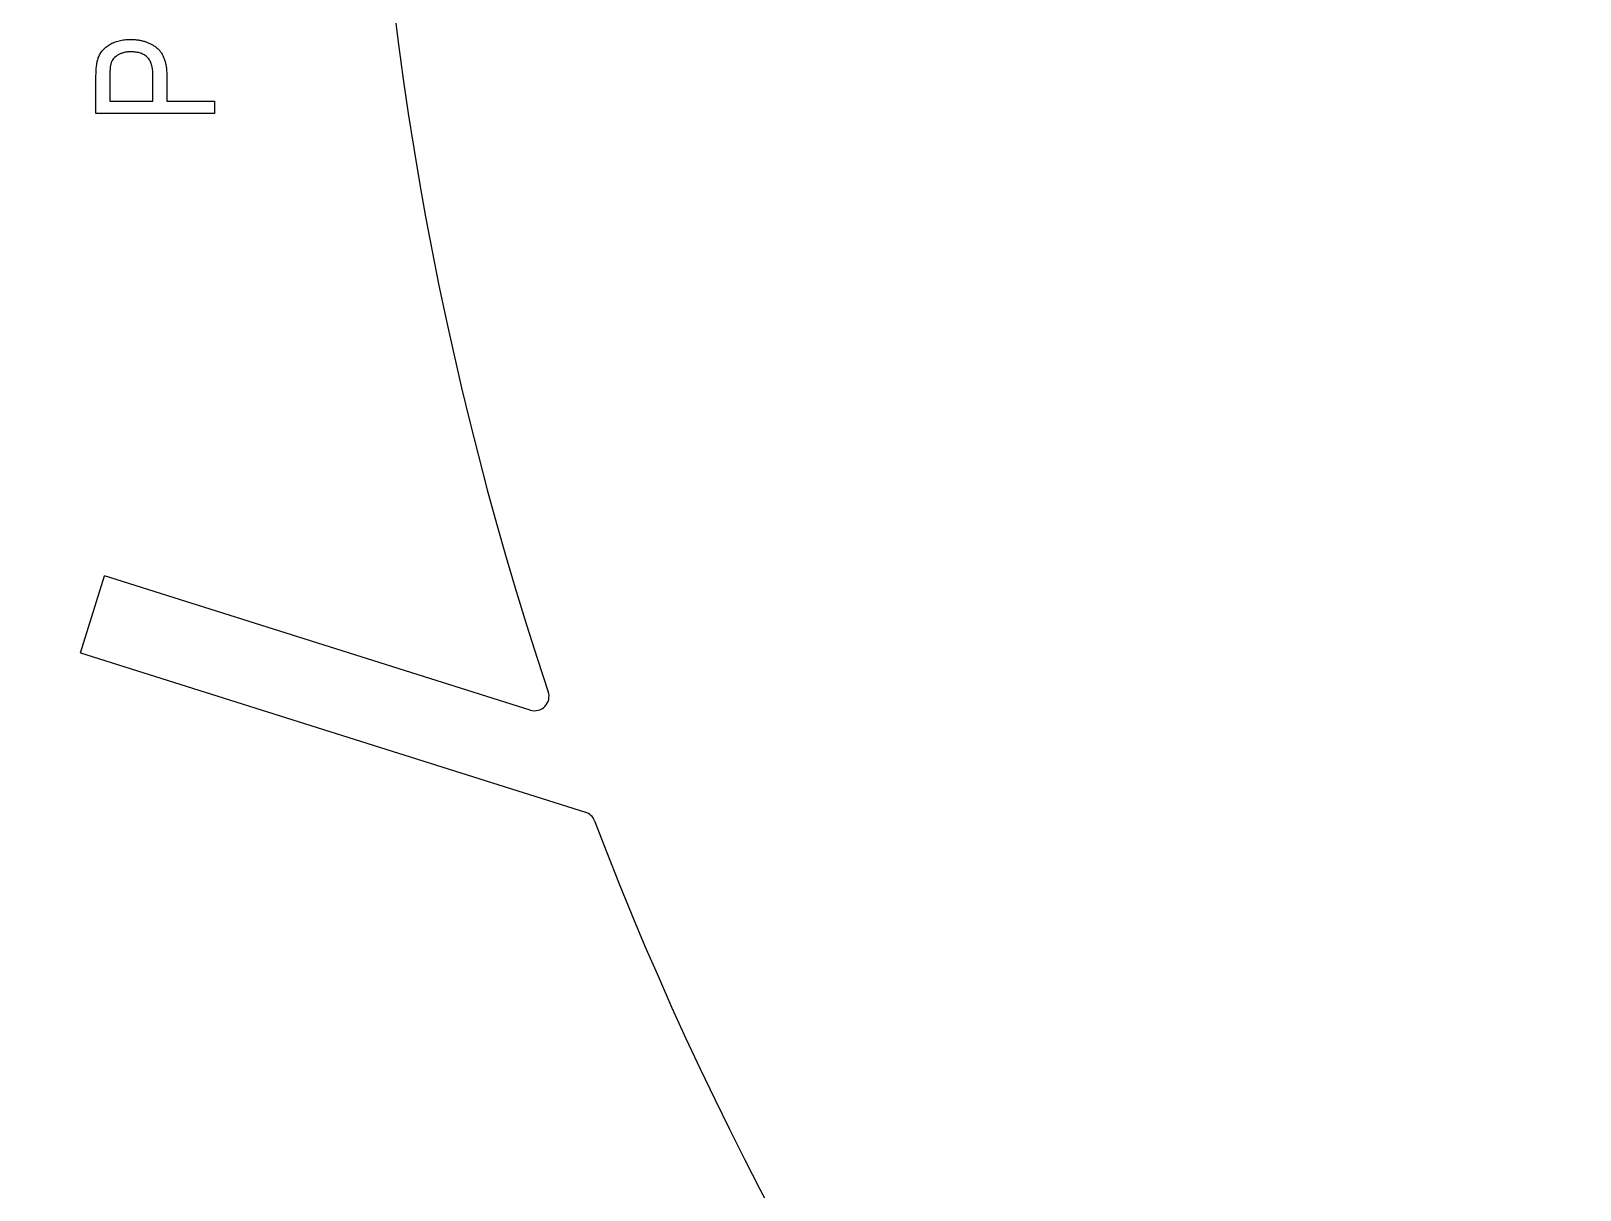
# Model space of a CAD drawing. Extents: x 11 to 185, y 6 to 286.
# Drawn here: x 74.5 to 128.1, y 67.2 to 107.3 of the extents above; entities that cross this region are included whole.
import ezdxf

# ---------------------------------------------------------------- set-up
doc = ezdxf.new("R2010")
doc.units = 0
doc.layers.get('0').update_dxf_attribs({"linetype": 'CONTINUOUS'})

msp = doc.modelspace()

# ---------------------------------------------------------------- linework, layer by layer
at = {"color": 7}
for points in [[(77.189946, 105.773278), (77.189946, 104.887709)], [(78.684242, 104.887709), (78.684242, 105.781617)], [(76.709638, 104.460767), (76.709638, 105.726581)], [(79.16455, 105.754931), (79.16455, 104.887709)], [(77.189946, 104.887709), (78.684242, 104.887709)], [(79.16455, 104.887709), (80.818948, 104.887709)], [(80.818948, 104.887709), (80.818948, 104.460767)], [(80.818948, 104.460767), (76.709638, 104.460767)], [(76.167837, 85.77726), (77.009813, 88.447668)], [(91.761112, 83.796602), (77.009813, 88.447668)], [(76.167837, 85.77726), (93.670861, 80.258578)]]:
    msp.add_lwpolyline(points, dxfattribs=at)
for points in [[(92.387939, 160.506693), (84.095365, 135.826783), (84.094529, 109.113113), (92.385557, 84.432682)], [(77.116567, 106.803941), (77.1394, 106.819763), (77.16279, 106.834699), (77.186613, 106.84897)], [(77.186613, 106.84897), (77.210849, 106.863496), (77.235521, 106.877305), (77.260826, 106.88983)], [(77.260826, 106.88983), (77.286702, 106.902636), (77.313232, 106.914092), (77.340045, 106.924853)], [(77.340045, 106.924853), (77.367236, 106.935754), (77.39471, 106.945967), (77.422597, 106.954872)], [(77.422597, 106.954872), (77.451434, 106.96408), (77.48071, 106.971912), (77.510153, 106.979055)], [(77.510153, 106.979055), (77.540263, 106.986358), (77.570547, 106.992893), (77.601045, 106.998238)], [(77.601045, 106.998238), (77.63283, 107.003794), (77.66485, 107.008001), (77.696941, 107.011573)], [(77.696941, 107.011573), (77.729945, 107.01525), (77.763029, 107.018214), (77.79617, 107.019907)], [(77.79617, 107.019907), (77.830871, 107.021759), (77.865637, 107.022024), (77.900403, 107.022288)], [(77.900403, 107.022415), (77.946022, 107.021622), (77.991639, 107.021092), (78.037158, 107.018235)], [(78.037158, 107.018235), (78.080664, 107.015589), (78.124079, 107.011091), (78.167243, 107.0049)], [(78.167243, 107.0049), (78.208651, 106.998947), (78.249825, 106.991459), (78.290655, 106.982384)], [(78.290655, 106.982384), (78.329957, 106.973653), (78.36894, 106.963466), (78.407398, 106.951531)], [(78.407398, 106.951531), (78.444947, 106.939889), (78.481994, 106.926581), (78.5183, 106.911505)], [(78.5183, 106.911505), (78.553794, 106.896767), (78.588582, 106.880316), (78.622536, 106.862305)], [(78.622536, 106.862305), (78.6559, 106.844605), (78.688457, 106.825401), (78.720098, 106.804769)], [(76.753823, 106.264426), (76.758612, 106.286016), (76.764168, 106.30745), (76.770492, 106.328635)], [(76.770492, 106.328635), (76.77618, 106.347659), (76.782504, 106.366503), (76.788828, 106.385338)], [(76.788857, 106.385338), (76.798091, 106.409177), (76.807325, 106.433037), (76.81804, 106.456218)], [(76.81804, 106.456218), (76.828729, 106.479342), (76.840927, 106.501797), (76.853897, 106.52376)], [(76.853897, 106.52376), (76.866702, 106.545403), (76.880249, 106.566596), (76.894756, 106.587136)], [(76.894756, 106.587136), (76.909388, 106.607853), (76.924945, 106.627922), (76.941455, 106.647173)], [(76.941455, 106.647173), (76.958097, 106.666593), (76.975703, 106.685162), (76.993988, 106.703042)], [(76.993988, 106.703042), (77.012721, 106.721351), (77.032152, 106.73893), (77.052358, 106.755578)], [(77.052358, 106.755578), (77.073048, 106.772617), (77.094535, 106.78868), (77.116567, 106.803941)], [(77.295015, 106.331972), (77.280013, 106.311255), (77.266908, 106.289141), (77.255822, 106.266096)], [(77.348382, 106.392842), (77.328855, 106.374189), (77.310866, 106.353853), (77.295015, 106.331972)], [(77.415924, 106.447878), (77.392218, 106.43105), (77.369403, 106.412924), (77.348382, 106.392842)], [(77.497646, 106.498744), (77.469423, 106.483425), (77.442124, 106.466457), (77.415924, 106.447878)], [(77.590205, 106.541273), (77.558403, 106.529367), (77.52751, 106.514974), (77.497646, 106.498744)], [(77.691938, 106.57129), (77.657418, 106.563406), (77.623321, 106.553669), (77.590205, 106.541273)], [(77.802841, 106.589626), (77.765571, 106.585948), (77.728519, 106.579651), (77.691938, 106.57129)], [(77.922919, 106.595473), (77.882808, 106.594415), (77.8427, 106.593621), (77.802841, 106.589626)], [(78.015489, 106.592129), (77.984686, 106.594245), (77.953807, 106.594801), (77.92293, 106.595462)], [(78.102211, 106.582948), (78.073425, 106.587102), (78.04449, 106.590224), (78.015489, 106.592129)], [(78.182264, 106.567946), (78.155858, 106.574243), (78.129096, 106.579058), (78.102211, 106.582948)], [(78.256477, 106.546276), (78.232082, 106.554664), (78.207333, 106.561966), (78.182264, 106.567946)], [(78.325689, 106.518757), (78.303094, 106.529102), (78.279964, 106.538204), (78.256477, 106.546276)], [(78.388229, 106.485404), (78.368173, 106.497892), (78.347184, 106.508899), (78.325689, 106.518757)], [(78.444098, 106.445378), (78.426212, 106.459744), (78.407667, 106.473281), (78.388229, 106.485404)], [(78.494964, 106.399515), (78.479063, 106.415892), (78.461915, 106.431056), (78.444098, 106.445378)], [(78.53916, 106.346979), (78.525561, 106.36542), (78.510897, 106.383087), (78.494964, 106.399515)], [(78.577517, 106.287776), (78.565954, 106.308255), (78.553122, 106.32803), (78.53916, 106.346979)], [(78.720098, 106.804769), (78.751782, 106.784105), (78.782545, 106.762023), (78.811824, 106.73806)], [(78.811824, 106.73806), (78.841063, 106.714141), (78.868823, 106.688329), (78.894376, 106.66051)], [(78.894376, 106.66051), (78.920491, 106.632076), (78.944314, 106.601535), (78.966089, 106.569618)], [(78.966089, 106.569618), (78.988658, 106.53654), (79.009028, 106.501983), (79.026962, 106.466219)], [(79.026962, 106.466219), (79.045774, 106.428688), (79.061913, 106.389828), (79.076161, 106.35031)], [(79.076161, 106.35031), (79.091428, 106.307921), (79.104551, 106.264776), (79.115351, 106.221061)], [(76.709638, 105.726581), (76.709603, 105.762723), (76.709569, 105.798866), (76.710432, 105.834984)], [(76.710432, 105.834984), (76.711225, 105.868353), (76.712813, 105.901701), (76.714612, 105.935049)], [(76.714612, 105.935049), (76.716199, 105.966207), (76.717866, 105.997361), (76.720459, 106.028442)], [(76.720459, 106.028442), (76.72284, 106.057408), (76.726095, 106.086306), (76.72964, 106.115164)], [(76.72964, 106.115164), (76.732842, 106.141358), (76.736334, 106.167499), (76.740488, 106.193547)], [(76.740488, 106.193547), (76.744272, 106.21728), (76.748611, 106.240953), (76.753823, 106.264426)], [(77.190761, 105.859167), (77.189968, 105.830547), (77.189968, 105.801914), (77.189968, 105.773278)], [(77.194095, 105.93755), (77.192772, 105.911435), (77.191423, 105.885308), (77.190761, 105.859167)], [(77.199096, 106.009262), (77.196979, 105.985397), (77.195418, 105.961481), (77.194095, 105.93755)], [(77.20661, 106.074305), (77.203647, 106.052688), (77.201107, 106.030995), (77.199096, 106.009262)], [(77.215791, 106.132674), (77.212325, 106.113281), (77.209309, 106.09382), (77.20661, 106.074305)], [(77.226639, 106.184377), (77.222379, 106.167285), (77.218913, 106.15001), (77.215791, 106.132674)], [(77.239974, 106.22857), (77.234735, 106.214097), (77.23037, 106.19931), (77.226639, 106.184377)], [(77.255822, 106.266096), (77.249922, 106.253846), (77.244604, 106.241331), (77.239974, 106.22857)], [(78.610037, 106.221066), (78.600406, 106.243874), (78.589664, 106.266223), (78.577517, 106.287776)], [(78.636723, 106.147684), (78.62905, 106.172555), (78.62016, 106.197069), (78.610037, 106.221066)], [(78.657572, 106.066801), (78.651777, 106.094045), (78.644925, 106.121075), (78.636723, 106.147684)], [(78.672574, 105.978409), (78.66879, 106.008061), (78.663789, 106.037554), (78.657572, 106.066801)], [(78.680908, 105.88335), (78.67932, 105.915116), (78.676595, 105.946852), (78.672574, 105.978409)], [(78.684242, 105.781617), (78.683448, 105.81554), (78.682654, 105.849464), (78.680908, 105.88335)], [(79.115351, 106.221061), (79.126966, 106.174058), (79.135909, 106.126401), (79.14287, 106.078469)], [(79.14287, 106.078469), (79.150332, 106.02701), (79.155518, 105.975237), (79.158719, 105.923368)], [(79.158719, 105.923368), (79.162185, 105.867297), (79.163376, 105.811113), (79.164566, 105.754926)], [(92.268299, 83.923221), (92.40008, 84.057482), (92.445343, 84.254347), (92.385436, 84.432682)], [(91.761112, 83.796602), (91.940531, 83.740032), (92.136521, 83.788956), (92.268299, 83.923221)], [(65.635166, 82.006064), (74.564362, 57.544043), (91.334593, 36.722767), (113.332551, 22.786818)], [(93.987771, 79.959668), (93.933372, 80.102506), (93.816633, 80.212617), (93.670861, 80.258578)], [(93.987771, 79.959668), (102.876972, 56.618123), (118.86029, 36.650773), (139.689176, 22.86659)]]:
    msp.add_open_spline(points, degree=3, dxfattribs=at)

doc.saveas('drawing.dxf')
